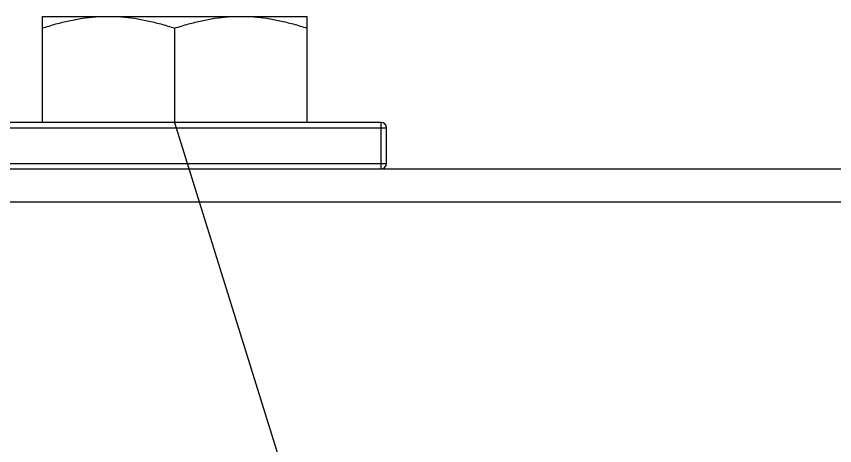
# Model space of a CAD drawing. Header units: millimetres. Extents: x -633009578 to 5705885, y -633235091 to 2571734.
# Drawn here: x 2453533 to 2454086, y 2000908 to 2001198 of the extents above; entities that cross this region are included whole.
import ezdxf

# ---------------------------------------------------------------- set-up
doc = ezdxf.new("R2010")
doc.units = ezdxf.units.MM
doc.header["$LTSCALE"] = 1000
doc.header["$MEASUREMENT"] = 0
doc.layers.get('0').update_dxf_attribs({"color": 9})
doc.layers.add('E-WIRE-系统', color=3, linetype='Continuous')

# ---------------------------------------------------------------- blocks, each defined once
blk = doc.blocks.new('G$CF4FACE3C')
at = {"layer": 'E-WIRE-系统'}
for p, q in [((-10465.22, 4271.48), (-10303.39, 4271.48)), ((-10465.22, 4271.48), (-10465.22, 4206.75)), ((-10303.39, 4206.75), (-10303.39, 4271.48)), ((-10384.3, 4264.25), (-10384.3, 4206.75)), ((-10258.08, 4206.75), (-10505.67, 4206.75)), ((-10258.08, 4178.43), (-10258.08, 4206.75)), ((-10505.67, 4203.51), (-10254.84, 4203.51)), ((-10254.84, 4181.66), (-10254.84, 4203.51)), ((-10505.67, 4181.66), (-10254.84, 4181.66)), ((-14044.76, 4178.43), (-9318.37, 4178.43)), ((-14044.76, 4158.18), (-9318.37, 4158.18))]:
    blk.add_line(p, q, dxfattribs=at)
blk.add_lwpolyline([(-10384.3, 4206.75), (-10155.11, 3470.54)], dxfattribs=at)
for centre, start, end in [((-10258.08, 4203.51), 0, 90), ((-10258.08, 4181.66), 270, 0)]:
    blk.add_arc(centre, 3.24, start, end, dxfattribs=at)
for points, start_tangent, end_tangent in [([(-10465.22, 4264.25), (-10456.78, 4266.83), (-10448.64, 4268.84), (-10440.65, 4270.29), (-10432.7, 4271.18), (-10424.76, 4271.48)], (0.948683, 0.316228), (1, 0)), ([(-10424.76, 4271.48), (-10416.82, 4271.18), (-10408.87, 4270.29), (-10400.88, 4268.84), (-10392.74, 4266.83), (-10384.3, 4264.25)], (1, -0.000001), (0.948683, -0.316228)), ([(-10384.3, 4264.25), (-10375.87, 4266.83), (-10367.73, 4268.84), (-10359.74, 4270.29), (-10351.79, 4271.18), (-10343.85, 4271.48)], (0.948683, 0.316228), (1, 0)), ([(-10343.85, 4271.48), (-10335.91, 4271.18), (-10327.96, 4270.29), (-10319.97, 4268.84), (-10311.83, 4266.83), (-10303.39, 4264.25)], (1, -0.000001), (0.948683, -0.316228))]:
    blk.add_spline(points, degree=3, dxfattribs=dict(at, start_tangent=start_tangent, end_tangent=end_tangent))

msp = doc.modelspace()

# ---------------------------------------------------------------- block references
at = {"xscale": 1.10592, "yscale": 1.10592, "zscale": 1.10592}
msp.add_blockref('G$CF4FACE3C', (2465124.5, 1996473.94, -46.08), dxfattribs=at)

doc.saveas('drawing.dxf')
